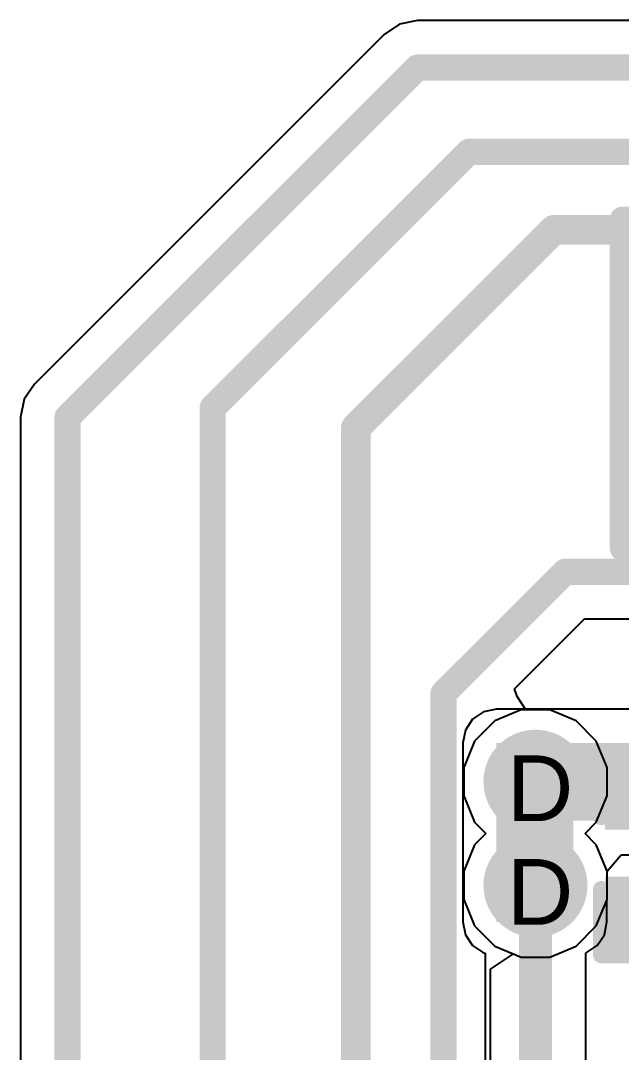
# Model space of a CAD drawing. Header units: inches. Extents: x 0 to 5032, y 0 to 5323.
# Drawn here: x 59.43 to 64.07, y 99.53 to 107.5 of the extents above; entities that cross this region are included whole.
import ezdxf

# ---------------------------------------------------------------- set-up
doc = ezdxf.new("R2010")
doc.units = ezdxf.units.IN
for name, color, linetype in [('Bottom Layer', 5, 'Continuous'), ('Bottom Solder', 6, 'Continuous'), ('Drill Drawing', 1, 'Continuous'), ('Layer 1', 16, 'Continuous'), ('Layer 2', 76, 'Continuous'), ('Multi-Layer', 9, 'Continuous'), ('Pad Holes', 156, 'Continuous'), ('Top Layer', 1, 'Continuous'), ('Top Overlay', 2, 'Continuous'), ('Top Paste', 8, 'Continuous'), ('Top Solder', 216, 'Continuous'), ('Via Holes', 16, 'Continuous')]:
    doc.layers.add(name, color=color, linetype=linetype)
doc.styles.add('Arial', font='', dxfattribs={"height": 0.2})
doc.styles.get('Arial').set_extended_font_data('Arial')

# ---------------------------------------------------------------- blocks, each defined once
blk = doc.blocks.new('C___0402_245')
at = {"layer": 'Top Layer'}
for points in [[(-0.6985, -0.3175), (-0.6985, 0.3175), (-0.2413, 0.3175), (-0.2413, -0.3175)], [(0.2413, -0.3175), (0.2413, 0.3175), (0.6985, 0.3175), (0.6985, -0.3175)]]:
    blk.add_hatch(color=1, dxfattribs=at).paths.add_polyline_path(points)
at = {"layer": 'Top Paste'}
for points in [[(-0.6985, -0.3175), (-0.6985, 0.3175), (-0.2413, 0.3175), (-0.2413, -0.3175)], [(0.2413, -0.3175), (0.2413, 0.3175), (0.6985, 0.3175), (0.6985, -0.3175)]]:
    blk.add_hatch(color=8, dxfattribs=at).paths.add_polyline_path(points)
at = {"layer": 'Top Solder'}
for points in [[(-0.7585, -0.3775), (-0.7585, 0.3775), (-0.1813, 0.3775), (-0.1813, -0.3775)], [(0.1813, -0.3775), (0.1813, 0.3775), (0.7585, 0.3775), (0.7585, -0.3775)]]:
    blk.add_hatch(color=216, dxfattribs=at).paths.add_polyline_path(points)
at = {"layer": 'Top Overlay'}
for points in [[(-0.7874, 0.4064, 0.127, 0.127, 0), (-0.7874, -0.4064, 0.127, 0.127, 0)], [(-0.7874, 0.4064, 0.127, 0.127, 0), (-0.2794, 0.4064, 0.127, 0.127, 0)], [(0.2794, 0.4064, 0.127, 0.127, 0), (0.7874, 0.4064, 0.127, 0.127, 0)], [(0.7874, 0.4064, 0.127, 0.127, 0), (0.7874, -0.4064, 0.127, 0.127, 0)], [(-0.7874, -0.4064, 0.127, 0.127, 0), (-0.2794, -0.4064, 0.127, 0.127, 0)], [(0.2794, -0.4064, 0.127, 0.127, 0), (0.7874, -0.4064, 0.127, 0.127, 0)]]:
    blk.add_lwpolyline(points, format="xyseb", dxfattribs=at)
for points in [[(-0.8191, 0.4064, 0.0635, 0.0635, 1), (-0.7556, 0.4064, 0.0635, 0.0635, 1)], [(-0.8191, 0.4064, 0.0635, 0.0635, 1), (-0.7556, 0.4064, 0.0635, 0.0635, 1)], [(-0.3111, 0.4064, 0.0635, 0.0635, 1), (-0.2477, 0.4064, 0.0635, 0.0635, 1)], [(0.2477, 0.4064, 0.0635, 0.0635, 1), (0.3111, 0.4064, 0.0635, 0.0635, 1)], [(0.7556, 0.4064, 0.0635, 0.0635, 1), (0.8191, 0.4064, 0.0635, 0.0635, 1)], [(0.7556, 0.4064, 0.0635, 0.0635, 1), (0.8191, 0.4064, 0.0635, 0.0635, 1)], [(-0.8191, -0.4064, 0.0635, 0.0635, 1), (-0.7556, -0.4064, 0.0635, 0.0635, 1)], [(-0.8191, -0.4064, 0.0635, 0.0635, 1), (-0.7556, -0.4064, 0.0635, 0.0635, 1)], [(-0.3111, -0.4064, 0.0635, 0.0635, 1), (-0.2477, -0.4064, 0.0635, 0.0635, 1)], [(0.2477, -0.4064, 0.0635, 0.0635, 1), (0.3111, -0.4064, 0.0635, 0.0635, 1)], [(0.7556, -0.4064, 0.0635, 0.0635, 1), (0.8191, -0.4064, 0.0635, 0.0635, 1)], [(0.7556, -0.4064, 0.0635, 0.0635, 1), (0.8191, -0.4064, 0.0635, 0.0635, 1)]]:
    blk.add_lwpolyline(points, format="xyseb", close=True, dxfattribs=at)
blk = doc.blocks.new('HDR1X2__249')
at = {"layer": 'Bottom Layer'}
blk.add_hatch(color=5, dxfattribs=at).paths.add_polyline_path([(-0.75, 0.75), (0.75, 0.75), (0.75, -0.75), (-0.75, -0.75)])
h = blk.add_hatch(color=5, dxfattribs=at)
edge = h.paths.add_edge_path()
edge.add_arc((2.54, 0), 0.75, 0, 360)
at = {"layer": 'Bottom Solder'}
blk.add_hatch(color=6, dxfattribs=at).paths.add_polyline_path([(-0.8516, 0.8516), (0.8516, 0.8516), (0.8516, -0.8516), (-0.8516, -0.8516)])
h = blk.add_hatch(color=6, dxfattribs=at)
edge = h.paths.add_edge_path()
edge.add_arc((2.54, 0), 0.8516, 0, 360)
at = {"layer": 'Layer 1'}
blk.add_hatch(color=16, dxfattribs=at).paths.add_polyline_path([(-0.75, 0.75), (0.75, 0.75), (0.75, -0.75), (-0.75, -0.75)])
h = blk.add_hatch(color=16, dxfattribs=at)
edge = h.paths.add_edge_path()
edge.add_arc((2.54, 0), 0.75, 0, 360)
at = {"layer": 'Layer 2'}
blk.add_hatch(color=76, dxfattribs=at).paths.add_polyline_path([(-0.75, 0.75), (0.75, 0.75), (0.75, -0.75), (-0.75, -0.75)])
h = blk.add_hatch(color=76, dxfattribs=at)
edge = h.paths.add_edge_path()
edge.add_arc((2.54, 0), 0.75, 0, 360)
at = {"layer": 'Multi-Layer'}
blk.add_hatch(color=9, dxfattribs=at).paths.add_polyline_path([(-0.75, 0.75), (0.75, 0.75), (0.75, -0.75), (-0.75, -0.75)])
h = blk.add_hatch(color=9, dxfattribs=at)
edge = h.paths.add_edge_path()
edge.add_arc((2.54, 0), 0.75, 0, 360)
at = {"layer": 'Pad Holes'}
h = blk.add_hatch(color=7, dxfattribs=at)
edge = h.paths.add_edge_path()
edge.add_arc((0, 0), 0.45, 0, 360)
h = blk.add_hatch(color=7, dxfattribs=at)
edge = h.paths.add_edge_path()
edge.add_arc((2.54, 0), 0.45, 0, 360)
at = {"layer": 'Top Layer'}
blk.add_hatch(color=1, dxfattribs=at).paths.add_polyline_path([(-0.75, 0.75), (0.75, 0.75), (0.75, -0.75), (-0.75, -0.75)])
h = blk.add_hatch(color=1, dxfattribs=at)
edge = h.paths.add_edge_path()
edge.add_arc((2.54, 0), 0.75, 0, 360)
at = {"layer": 'Top Solder'}
blk.add_hatch(color=216, dxfattribs=at).paths.add_polyline_path([(-0.8516, 0.8516), (0.8516, 0.8516), (0.8516, -0.8516), (-0.8516, -0.8516)])
h = blk.add_hatch(color=216, dxfattribs=at)
edge = h.paths.add_edge_path()
edge.add_arc((2.54, 0), 0.8516, 0, 360)
at = {"layer": 'Top Overlay'}
for points in [[(-1.27, 1.27, 0.2, 0.2, 0), (-1.27, -1.27, 0.2, 0.2, 0)], [(3.81, 1.27, 0.2, 0.2, 0), (-1.27, 1.27, 0.2, 0.2, 0)], [(3.81, 1.27, 0.2, 0.2, 0), (3.81, -1.27, 0.2, 0.2, 0)], [(3.81, -1.27, 0.2, 0.2, 0), (-1.27, -1.27, 0.2, 0.2, 0)]]:
    blk.add_lwpolyline(points, format="xyseb", dxfattribs=at)
for points in [[(-1.32, 1.27, 0.1, 0.1, 1), (-1.22, 1.27, 0.1, 0.1, 1)], [(-1.32, 1.27, 0.1, 0.1, 1), (-1.22, 1.27, 0.1, 0.1, 1)], [(3.76, 1.27, 0.1, 0.1, 1), (3.86, 1.27, 0.1, 0.1, 1)], [(3.76, 1.27, 0.1, 0.1, 1), (3.86, 1.27, 0.1, 0.1, 1)], [(-1.32, -1.27, 0.1, 0.1, 1), (-1.22, -1.27, 0.1, 0.1, 1)], [(-1.32, -1.27, 0.1, 0.1, 1), (-1.22, -1.27, 0.1, 0.1, 1)], [(3.76, -1.27, 0.1, 0.1, 1), (3.86, -1.27, 0.1, 0.1, 1)], [(3.76, -1.27, 0.1, 0.1, 1), (3.86, -1.27, 0.1, 0.1, 1)]]:
    blk.add_lwpolyline(points, format="xyseb", close=True, dxfattribs=at)

msp = doc.modelspace()

# ---------------------------------------------------------------- hatches: boundary and pattern name
at = {"layer": 'Bottom Layer'}
h = msp.add_hatch(color=5, dxfattribs=at)
edge = h.paths.add_edge_path()
edge.add_arc((63.4035, 101.6164), 0.3, 0, 360)
h = msp.add_hatch(color=5, dxfattribs=at)
edge = h.paths.add_edge_path()
edge.add_arc((63.4035, 100.8154), 0.3, 0, 360)
at = {"layer": 'Bottom Solder'}
h = msp.add_hatch(color=6, dxfattribs=at)
edge = h.paths.add_edge_path()
edge.add_arc((63.4035, 101.6164), 0.4016, 0, 360)
h = msp.add_hatch(color=6, dxfattribs=at)
edge = h.paths.add_edge_path()
edge.add_arc((63.4035, 100.8154), 0.4016, 0, 360)
at = {"layer": 'Layer 1'}
h = msp.add_hatch(color=16, dxfattribs=at)
edge = h.paths.add_edge_path()
edge.add_arc((63.4035, 101.6164), 0.3, 0, 360)
h = msp.add_hatch(color=16, dxfattribs=at)
edge = h.paths.add_edge_path()
edge.add_arc((63.4035, 100.8154), 0.3, 0, 360)
at = {"layer": 'Layer 2'}
h = msp.add_hatch(color=76, dxfattribs=at)
edge = h.paths.add_edge_path()
edge.add_arc((63.4035, 101.6164), 0.3, 0, 360)
h = msp.add_hatch(color=76, dxfattribs=at)
edge = h.paths.add_edge_path()
edge.add_arc((63.4035, 100.8154), 0.3, 0, 360)
at = {"layer": 'Top Layer'}
for points in [[(63.1017, 100.5329), (63.6965, 100.5329), (63.6965, 101.9164), (63.1017, 101.9164)], [(63.119, 101.3164), (65.685, 101.3164), (65.685, 101.9164), (63.119, 101.9164)]]:
    msp.add_hatch(color=1, dxfattribs=at).paths.add_polyline_path(points)
h = msp.add_hatch(color=1, dxfattribs=at)
edge = h.paths.add_edge_path()
edge.add_arc((63.4035, 101.6164), 0.3, 0, 360)
h = msp.add_hatch(color=1, dxfattribs=at)
edge = h.paths.add_edge_path()
edge.add_arc((63.4035, 100.8154), 0.3, 0, 360)
at = {"layer": 'Top Solder'}
h = msp.add_hatch(color=216, dxfattribs=at)
edge = h.paths.add_edge_path()
edge.add_arc((63.4035, 101.6164), 0.4016, 0, 360)
h = msp.add_hatch(color=216, dxfattribs=at)
edge = h.paths.add_edge_path()
edge.add_arc((63.4035, 100.8154), 0.4016, 0, 360)
at = {"layer": 'Via Holes'}
h = msp.add_hatch(color=7, dxfattribs=at)
edge = h.paths.add_edge_path()
edge.add_arc((63.4035, 101.6164), 0.15, 0, 360)
h = msp.add_hatch(color=7, dxfattribs=at)
edge = h.paths.add_edge_path()
edge.add_arc((63.4035, 100.8154), 0.15, 0, 360)

# ---------------------------------------------------------------- linework, layer by layer
at = {"layer": 'Bottom Layer'}
for p, q in [((62.3537, 107.4685), (62.2361, 107.3899)), ((62.4924, 107.4961), (62.3537, 107.4685)), ((62.4925, 107.4961), (62.4924, 107.4961)), ((80.096, 107.4961), (62.4925, 107.4961)), ((62.2361, 107.3899), (59.5347, 104.6886)), ((62.2361, 107.3899), (62.2361, 107.3899)), ((59.5347, 104.6886), (59.4561, 104.5709)), ((59.4561, 104.5709), (59.4285, 104.4322)), ((59.4285, 104.4322), (59.4285, 104.4322)), ((59.4285, 104.4322), (59.4285, 87.5265)), ((63.2426, 102.3347), (63.7826, 102.8747)), ((63.7826, 102.8747), (68.039, 102.8747)), ((63.2612, 102.2742), (63.2426, 102.3347)), ((63.3297, 102.1704), (63.2612, 102.2742)), ((63.5137, 102.1704), (63.3297, 102.1704)), ((63.7173, 102.0861), (63.5137, 102.1704)), ((63.8732, 101.9302), (63.7173, 102.0861)), ((63.9575, 101.7266), (63.8732, 101.9302)), ((63.9575, 101.5062), (63.9575, 101.7266)), ((63.8732, 101.3026), (63.9575, 101.5062)), ((63.7865, 101.2159), (63.8732, 101.3026)), ((63.8732, 101.1292), (63.7865, 101.2159)), ((63.9575, 100.9256), (63.8732, 101.1292)), ((63.9575, 100.7052), (63.9575, 100.9256)), ((63.8732, 100.5016), (63.9575, 100.7052)), ((63.7173, 100.3458), (63.8732, 100.5016)), ((63.0565, 100.1671), (63.2343, 100.2859)), ((63.2343, 100.2859), (63.2933, 100.2614)), ((63.5137, 100.2614), (63.7173, 100.3458)), ((63.2933, 100.2614), (63.5137, 100.2614)), ((63.0565, 85.6804), (63.0565, 100.1671))]:
    msp.add_line(p, q, dxfattribs=at)
for points in [[(59.7911, 104.4322, 0.2032, 0.2032, 0), (62.4924, 107.1335, 0.2032, 0.2032, 0)], [(62.4924, 107.1335, 0.2032, 0.2032, 0), (80.5169, 107.1335, 0.2032, 0.2032, 0)], [(60.9111, 104.5042, 0.2032, 0.2032, 0), (62.8885, 106.4816, 0.2032, 0.2032, 0)], [(62.8885, 106.4816, 0.2032, 0.2032, 0), (81.8016, 106.4816, 0.2032, 0.2032, 0)], [(62.016, 104.3504, 0.2286, 0.2286, 0), (63.5461, 105.8804, 0.2286, 0.2286, 0)], [(63.5461, 105.8804, 0.2286, 0.2286, 0), (84.4827, 105.8804, 0.2286, 0.2286, 0)], [(60.9111, 85.9564, 0.2032, 0.2032, 0), (60.9111, 104.5042, 0.2032, 0.2032, 0)], [(59.7911, 87.3764, 0.2032, 0.2032, 0), (59.7911, 104.4322, 0.2032, 0.2032, 0)], [(62.016, 102.5064, 0.2286, 0.2286, 0), (62.016, 104.3504, 0.2286, 0.2286, 0)], [(62.694, 102.2988, 0.2032, 0.2032, 0), (63.6324, 103.2372, 0.2032, 0.2032, 0)], [(63.6324, 103.2372, 0.2032, 0.2032, 0), (83.7658, 103.2372, 0.2032, 0.2032, 0)], [(62.016, 85.9564, 0.2286, 0.2286, 0), (62.016, 102.5064, 0.2286, 0.2286, 0)], [(62.694, 85.6804, 0.2032, 0.2032, 0), (62.694, 102.2988, 0.2032, 0.2032, 0)]]:
    msp.add_lwpolyline(points, format="xyseb", dxfattribs=at)
for points in [[(62.4416, 107.1335, 0.1016, 0.1016, 1), (62.5432, 107.1335, 0.1016, 0.1016, 1)], [(62.4416, 107.1335, 0.1016, 0.1016, 1), (62.5432, 107.1335, 0.1016, 0.1016, 1)], [(62.8377, 106.4816, 0.1016, 0.1016, 1), (62.9393, 106.4816, 0.1016, 0.1016, 1)], [(62.8377, 106.4816, 0.1016, 0.1016, 1), (62.9393, 106.4816, 0.1016, 0.1016, 1)], [(63.4889, 105.8804, 0.1143, 0.1143, 1), (63.6032, 105.8804, 0.1143, 0.1143, 1)], [(63.4889, 105.8804, 0.1143, 0.1143, 1), (63.6032, 105.8804, 0.1143, 0.1143, 1)], [(60.8603, 104.5042, 0.1016, 0.1016, 1), (60.9619, 104.5042, 0.1016, 0.1016, 1)], [(60.8603, 104.5042, 0.1016, 0.1016, 1), (60.9619, 104.5042, 0.1016, 0.1016, 1)], [(59.7403, 104.4322, 0.1016, 0.1016, 1), (59.8419, 104.4322, 0.1016, 0.1016, 1)], [(59.7403, 104.4322, 0.1016, 0.1016, 1), (59.8419, 104.4322, 0.1016, 0.1016, 1)], [(61.9589, 104.3504, 0.1143, 0.1143, 1), (62.0732, 104.3504, 0.1143, 0.1143, 1)], [(61.9589, 104.3504, 0.1143, 0.1143, 1), (62.0732, 104.3504, 0.1143, 0.1143, 1)], [(63.5816, 103.2372, 0.1016, 0.1016, 1), (63.6832, 103.2372, 0.1016, 0.1016, 1)], [(63.5816, 103.2372, 0.1016, 0.1016, 1), (63.6832, 103.2372, 0.1016, 0.1016, 1)], [(61.9589, 102.5064, 0.1143, 0.1143, 1), (62.0732, 102.5064, 0.1143, 0.1143, 1)], [(61.9589, 102.5064, 0.1143, 0.1143, 1), (62.0732, 102.5064, 0.1143, 0.1143, 1)], [(62.6432, 102.2988, 0.1016, 0.1016, 1), (62.7448, 102.2988, 0.1016, 0.1016, 1)], [(62.6432, 102.2988, 0.1016, 0.1016, 1), (62.7448, 102.2988, 0.1016, 0.1016, 1)]]:
    msp.add_lwpolyline(points, format="xyseb", close=True, dxfattribs=at)
at = {"layer": 'Layer 1'}
for p, q in [((63.2933, 102.1704), (63.0897, 102.0861)), ((63.5137, 102.1704), (63.2933, 102.1704)), ((63.7173, 102.0861), (63.5137, 102.1704)), ((63.0897, 102.0861), (62.9339, 101.9302)), ((63.8732, 101.9302), (63.7173, 102.0861)), ((62.9339, 101.9302), (62.8495, 101.7266)), ((63.9575, 101.7266), (63.8732, 101.9302)), ((62.8495, 101.7266), (62.8495, 101.5062)), ((63.9575, 101.5062), (63.9575, 101.7266)), ((62.8495, 101.5062), (62.9339, 101.3026)), ((63.8732, 101.3026), (63.9575, 101.5062)), ((62.9339, 101.3026), (63.0205, 101.2159)), ((63.7865, 101.2159), (63.8732, 101.3026)), ((63.0205, 101.2159), (62.9339, 101.1292)), ((63.8732, 101.1292), (63.7865, 101.2159)), ((62.9339, 101.1292), (62.8495, 100.9256)), ((63.9575, 100.9256), (63.8732, 101.1292)), ((62.8495, 100.9256), (62.8495, 100.7052)), ((63.9575, 100.7052), (63.9575, 100.9256)), ((62.8495, 100.7052), (62.9339, 100.5016)), ((63.8732, 100.5016), (63.9575, 100.7052)), ((62.9339, 100.5016), (63.0897, 100.3458)), ((63.7173, 100.3458), (63.8732, 100.5016)), ((63.0897, 100.3458), (63.2933, 100.2614)), ((63.5137, 100.2614), (63.7173, 100.3458)), ((63.2933, 100.2614), (63.5137, 100.2614))]:
    msp.add_line(p, q, dxfattribs=at)
at = {"layer": 'Top Layer'}
for p, q in [((63.0026, 102.1557), (62.9186, 102.0995)), ((63.1017, 102.1754), (63.0026, 102.1557)), ((65.6399, 102.1754), (63.1017, 102.1754)), ((62.9186, 102.0995), (62.8624, 102.0155)), ((62.8624, 102.0155), (62.8427, 101.9164)), ((62.8427, 101.9164), (62.8427, 100.5329)), ((63.9575, 100.9256), (64.0664, 101.0519)), ((64.0664, 101.0519), (64.8894, 101.0519)), ((63.9575, 100.7052), (63.9575, 100.9256)), ((63.9555, 100.7003), (63.9575, 100.7052)), ((63.9555, 100.5329), (63.9555, 100.7003)), ((62.8427, 100.5329), (62.8624, 100.4338)), ((63.9358, 100.4338), (63.9555, 100.5329)), ((62.8624, 100.4338), (62.9186, 100.3498)), ((63.8796, 100.3498), (63.9358, 100.4338)), ((62.9186, 100.3498), (63.0026, 100.2936)), ((63.0026, 100.2936), (63.0151, 100.2912)), ((63.0151, 100.2912), (63.0151, 99.3878)), ((63.792, 100.2929), (63.7956, 100.2936)), ((63.792, 99.3878), (63.792, 100.2929)), ((63.7956, 100.2936), (63.8796, 100.3498))]:
    msp.add_line(p, q, dxfattribs=at)
for points in [[(63.3908, 100.8027, 0.254, 0.254, 0), (63.4035, 100.8154, 0.254, 0.254, 0)], [(63.4035, 98.8417, 0.254, 0.254, 0), (63.4035, 100.8154, 0.254, 0.254, 0)]]:
    msp.add_lwpolyline(points, format="xyseb", dxfattribs=at)
for points in [[(63.3273, 100.8027, 0.127, 0.127, 1), (63.4543, 100.8027, 0.127, 0.127, 1)], [(63.34, 100.8154, 0.127, 0.127, 1), (63.467, 100.8154, 0.127, 0.127, 1)], [(63.34, 100.8154, 0.127, 0.127, 1), (63.467, 100.8154, 0.127, 0.127, 1)]]:
    msp.add_lwpolyline(points, format="xyseb", close=True, dxfattribs=at)

# ---------------------------------------------------------------- block references
for name, p, rotation in [('HDR1X2__249', (67.8871, 104.6898), 180), ('C___0402_245', (64.3179, 101.0646), 90)]:
    msp.add_blockref(name, p, dxfattribs=dict(rotation=rotation))

# ---------------------------------------------------------------- texts
at = {"layer": 'Drill Drawing', "style": 'Arial'}
for p in [(63.1834, 101.3117), (63.1834, 100.5107)]:
    msp.add_text('D', height=0.508, dxfattribs=at).set_placement(p)

doc.saveas('drawing.dxf')
